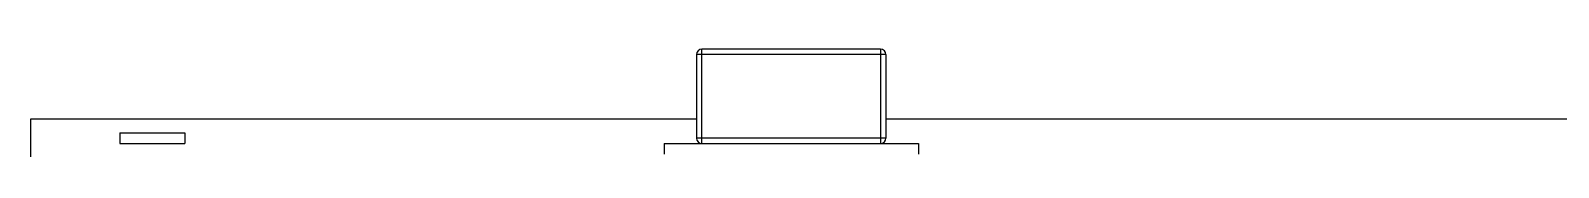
# Model space of a CAD drawing. Header units: millimetres. Extents: x 18255 to 228708, y -2217 to 146640.
# Drawn here: x 78800 to 81623, y 93153 to 93338 of the extents above; entities that cross this region are included whole.
import ezdxf

# ---------------------------------------------------------------- set-up
doc = ezdxf.new("R2010")
doc.units = ezdxf.units.MM
doc.layers.add('设备', color=8, linetype='Continuous')

msp = doc.modelspace()

# ---------------------------------------------------------------- linework, layer by layer
at = {"layer": '设备'}
for p, q in [((80040.4, 93163.3), (80040.4, 93338.3)), ((80370.4, 93338.3), (80040.4, 93338.3)), ((80370.4, 93338.3), (80370.4, 93163.3)), ((80030.4, 93328.3), (80030.4, 93173.3)), ((80380.4, 93328.3), (80030.4, 93328.3)), ((80380.4, 93328.3), (80380.4, 93173.3)), ((78799.9, 93208.3), (78799.9, 92870.3)), ((80030.4, 93208.3), (78799.9, 93208.3)), ((82533.6, 93208.3), (80380.4, 93208.3)), ((78964.9, 93183.3), (78964.9, 93163.3)), ((78964.9, 93183.3), (79084.9, 93183.3)), ((78964.9, 93163.3), (79084.9, 93163.3)), ((79084.9, 93183.3), (79084.9, 93163.3)), ((79970.4, 93163.3), (79970.4, 93143.3)), ((79970.4, 93163.3), (80440.4, 93163.3)), ((80380.4, 93173.3), (80030.4, 93173.3)), ((80440.4, 93163.3), (80440.4, 93143.3))]:
    msp.add_line(p, q, dxfattribs=at)
for centre, start, end in [((80040.4, 93328.3), 90, 180), ((80370.4, 93328.3), 0, 90), ((80040.4, 93173.3), 180, 270), ((80370.4, 93173.3), 270, 0)]:
    msp.add_arc(centre, 10, start, end, dxfattribs=at)

doc.saveas('drawing.dxf')
